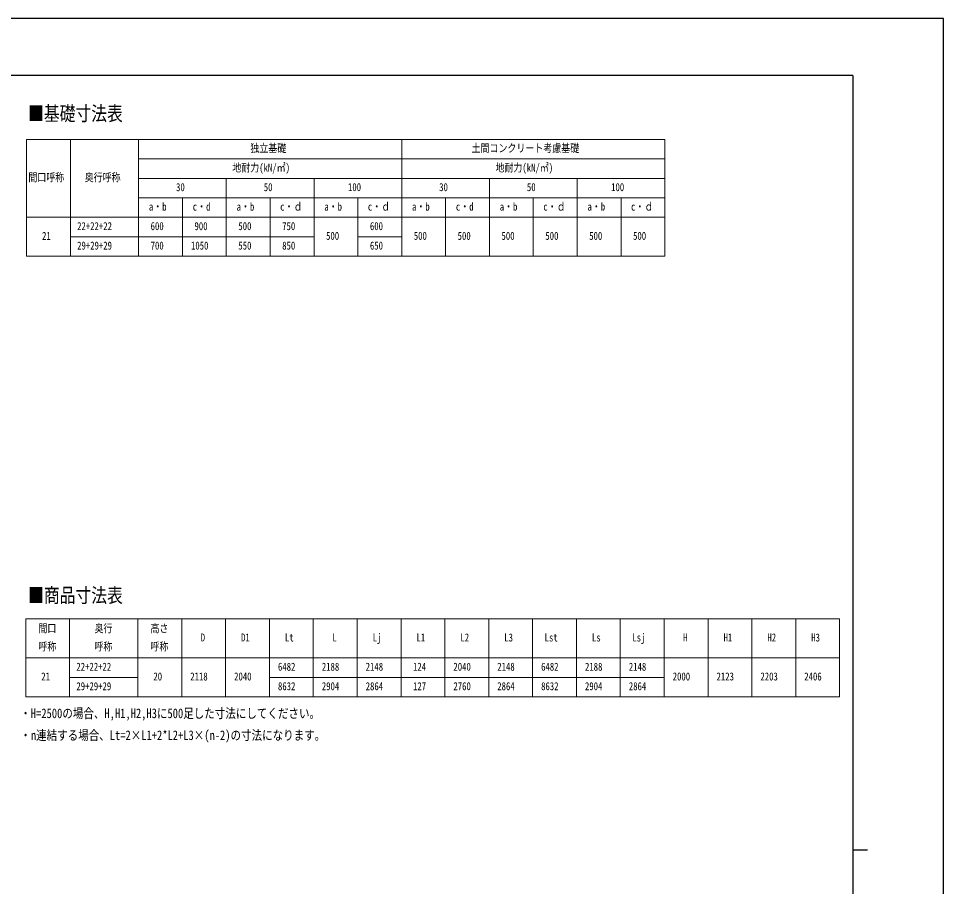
# Model space of a CAD drawing. Units: millimetres, scale not verified. Extents: x -12615 to 12615, y -8910 to 8910.
# Drawn here: x 3124 to 12615, y 0 to 8910 of the extents above; entities that cross this region are included whole.
import ezdxf
from ezdxf.enums import TextEntityAlignment as Align

# ---------------------------------------------------------------- set-up
doc = ezdxf.new("R2010")
doc.units = ezdxf.units.MM
doc.header["$LTSCALE"] = 40
doc.layers.add('0-1_TABLE1', color=7, linetype='Continuous', lineweight=18)
doc.layers.add('0-2_USER1', color=3, linetype='Continuous')
doc.layers.add('0-7_YKK_ZWAK', color=7, linetype='Continuous')
doc.styles.add('ＭＳ ゴシック', font='')
doc.styles.get('ＭＳ ゴシック').set_extended_font_data('MS Gothic')

msp = doc.modelspace()

# ---------------------------------------------------------------- linework, layer by layer
at = {"layer": '0-1_TABLE1'}
for p, q in [((3206.4, 7669.22), (9756.4, 7669.22)), ((3206.4, 7669.22), (3206.4, 6469.22)), ((3656.4, 7669.22), (3656.4, 6469.22)), ((4356.4, 7669.22), (4356.4, 6469.22)), ((7056.4, 7669.22), (7056.4, 6469.22)), ((4356.4, 7469.22), (9756.4, 7469.22)), ((4356.4, 7269.22), (9756.4, 7269.22)), ((6156.4, 7269.22), (6156.4, 6469.22)), ((7956.4, 7269.22), (7956.4, 6469.22)), ((8856.4, 7269.22), (8856.4, 6469.22)), ((4356.4, 7069.22), (9756.4, 7069.22)), ((5706.4, 7069.22), (5706.4, 6469.22)), ((6606.4, 7069.22), (6606.4, 6469.22)), ((7506.4, 7069.22), (7506.4, 6469.22)), ((8406.4, 7069.22), (8406.4, 6469.22)), ((9306.4, 7069.22), (9306.4, 6469.22)), ((3206.4, 6869.22), (9756.4, 6869.22)), ((3656.4, 6669.22), (6156.4, 6669.22)), ((6606.4, 6669.22), (7056.4, 6669.22)), ((3198.79, 2746.4), (11548.79, 2746.4)), ((3198.79, 2746.4), (3198.79, 1946.4)), ((3648.79, 2746.4), (3648.79, 1946.4)), ((4348.79, 2746.4), (4348.79, 1946.4)), ((4798.79, 2746.4), (4798.79, 1946.4)), ((5248.79, 2746.4), (5248.79, 1946.4)), ((5698.79, 2746.4), (5698.79, 1946.4)), ((6148.79, 2746.4), (6148.79, 1946.4)), ((6598.79, 2746.4), (6598.79, 1946.4)), ((7048.79, 2746.4), (7048.79, 1946.4)), ((7498.79, 2746.4), (7498.79, 1946.4)), ((7948.79, 2746.4), (7948.79, 1946.4)), ((8398.79, 2746.4), (8398.79, 1946.4)), ((8848.79, 2746.4), (8848.79, 1946.4)), ((9298.79, 2746.4), (9298.79, 1946.4)), ((9748.79, 2746.4), (9748.79, 1946.4)), ((10198.79, 2746.4), (10198.79, 1946.4)), ((10648.79, 2746.4), (10648.79, 1946.4)), ((11098.79, 2746.4), (11098.79, 1946.4)), ((11548.79, 2746.4), (11548.79, 1946.4)), ((3198.79, 2346.4), (11548.79, 2346.4)), ((3648.79, 2146.4), (4348.79, 2146.4)), ((5698.79, 2146.4), (9748.79, 2146.4)), ((3198.79, 1946.4), (11548.79, 1946.4))]:
    msp.add_line(p, q, dxfattribs=at)
for points in [[(9756.4, 7669.22), (9756.4, 7269.22), (9756.4, 6469.22)], [(5256.4, 7269.22), (5256.4, 6669.22), (5256.4, 6469.22)], [(4806.4, 7069.22), (4806.4, 6669.22), (4806.4, 6469.22)], [(3206.4, 6469.22), (3656.4, 6469.22), (7056.4, 6469.22), (9756.4, 6469.22)]]:
    msp.add_lwpolyline(points, dxfattribs=at)
at = {"layer": '0-7_YKK_ZWAK'}
for p, q in [((11685.06, 8325), (-11714.94, 8325)), ((11685.06, 8325), (11685.06, -7575)), ((11685.06, 375), (11835.06, 375))]:
    msp.add_line(p, q, dxfattribs=at)
msp.add_lwpolyline([(-12615, -8910), (12615, -8910), (12615, 8910), (-12615, 8910)], close=True, dxfattribs=at)

# ---------------------------------------------------------------- texts
at = {"layer": '0-1_TABLE1', "style": 'ＭＳ ゴシック', "width": 0.8}
for s, p in [('独立基礎', (5503.22, 7513.19)), ('土間コンクリート考慮基礎', (7772.94, 7513.19)), ('地耐力(kN/㎡)', (5317.96, 7313.19)), ('地耐力(kN/㎡)', (8017.96, 7313.19)), ('間口呼称', (3225.23, 7213.19)), ('奥行呼称', (3803.22, 7213.19)), ('30', (4740.66, 7113.19)), ('50', (5640.66, 7113.19)), ('100', (6504.81, 7113.19)), ('30', (7440.66, 7113.19)), ('50', (8340.66, 7113.19)), ('100', (9204.81, 7113.19)), ('a・b', (4461.88, 6913.19)), ('c・d', (4911.88, 6913.19)), ('a・b', (5361.88, 6913.19)), ('c・ｄ', (5808.89, 6913.19)), ('a・b', (6261.88, 6913.19)), ('c・ｄ', (6708.89, 6913.19)), ('a・b', (7161.88, 6913.19)), ('c・d', (7611.88, 6913.19)), ('a・b', (8061.88, 6913.19)), ('c・ｄ', (8508.89, 6913.19)), ('a・b', (8961.88, 6913.19)), ('c・ｄ', (9408.89, 6913.19)), ('22+22+22', (3725.53, 6713.19)), ('600', (4479.81, 6713.19)), ('900', (4929.81, 6713.19)), ('500', (5379.81, 6713.19)), ('750', (5829.81, 6713.19)), ('600', (6729.81, 6713.19)), ('21', (3365.66, 6613.19)), ('500', (6279.81, 6613.19)), ('500', (7179.81, 6613.19)), ('500', (7629.81, 6613.19)), ('500', (8079.81, 6613.19)), ('500', (8529.81, 6613.19)), ('500', (8979.81, 6613.19)), ('500', (9429.81, 6613.19)), ('29+29+29', (3725.53, 6513.19)), ('700', (4479.81, 6513.19)), ('1050', (4893.95, 6513.19)), ('550', (5379.81, 6513.19)), ('850', (5829.81, 6513.19)), ('650', (6729.81, 6513.19)), ('間口', (3328.17, 2583.75)), ('奥行', (3903.17, 2583.75)), ('高さ', (4478.17, 2583.75)), ('D', (4993.91, 2490.37)), ('D1', (5408.05, 2490.37)), ('Lt', (5858.05, 2490.37)), ('L', (6343.91, 2490.37)), ('Lj', (6758.05, 2490.37)), ('L1', (7208.05, 2490.37)), ('L2', (7658.05, 2490.37)), ('L3', (8108.05, 2490.37)), ('Lst', (8522.2, 2490.37)), ('Ls', (9008.05, 2490.37)), ('Lsj', (9422.2, 2490.37)), ('H', (9943.91, 2490.37)), ('H1', (10358.05, 2490.37)), ('H2', (10808.05, 2490.37)), ('H3', (11258.05, 2490.37)), ('呼称', (3328.17, 2397)), ('呼称', (3903.17, 2397)), ('呼称', (4478.17, 2397)), ('22+22+22', (3717.92, 2190.37)), ('6482', (5786.34, 2190.37)), ('2188', (6236.34, 2190.37)), ('2148', (6686.34, 2190.37)), ('124', (7172.2, 2190.37)), ('2040', (7586.34, 2190.37)), ('2148', (8036.34, 2190.37)), ('6482', (8486.34, 2190.37)), ('2188', (8936.34, 2190.37)), ('2148', (9386.34, 2190.37)), ('21', (3358.05, 2090.37)), ('20', (4508.05, 2090.37)), ('2118', (4886.34, 2090.37)), ('2040', (5336.34, 2090.37)), ('2000', (9836.34, 2090.37)), ('2123', (10286.34, 2090.37)), ('2203', (10736.34, 2090.37)), ('2406', (11186.34, 2090.37)), ('29+29+29', (3717.92, 1990.37)), ('8632', (5786.34, 1990.37)), ('2904', (6236.34, 1990.37)), ('2864', (6686.34, 1990.37)), ('127', (7172.2, 1990.37)), ('2760', (7586.34, 1990.37)), ('2864', (8036.34, 1990.37)), ('8632', (8486.34, 1990.37)), ('2904', (8936.34, 1990.37)), ('2864', (9386.34, 1990.37))]:
    msp.add_text(s, height=82.15, dxfattribs=at).set_placement(p, align=Align.BOTTOM_LEFT)
at = {"layer": '0-2_USER1', "style": 'ＭＳ ゴシック', "width": 0.8}
for s, height, p in [('■基礎寸法表', 148.5, (3221.95, 7816.05)), ('■商品寸法表', 148.5, (3221.95, 2870.38)), ('・H=2500の場合、H,H1,H2,H3に500足した寸法にしてください。', 98.97, (3142.64, 1698.66)), ('・n連結する場合、Lt=2×L1+2*L2+L3×(n-2)の寸法になります。', 98.97, (3142.64, 1473.66))]:
    msp.add_text(s, height=height, dxfattribs=at).set_placement(p, align=Align.BOTTOM_LEFT)

doc.saveas('drawing.dxf')
